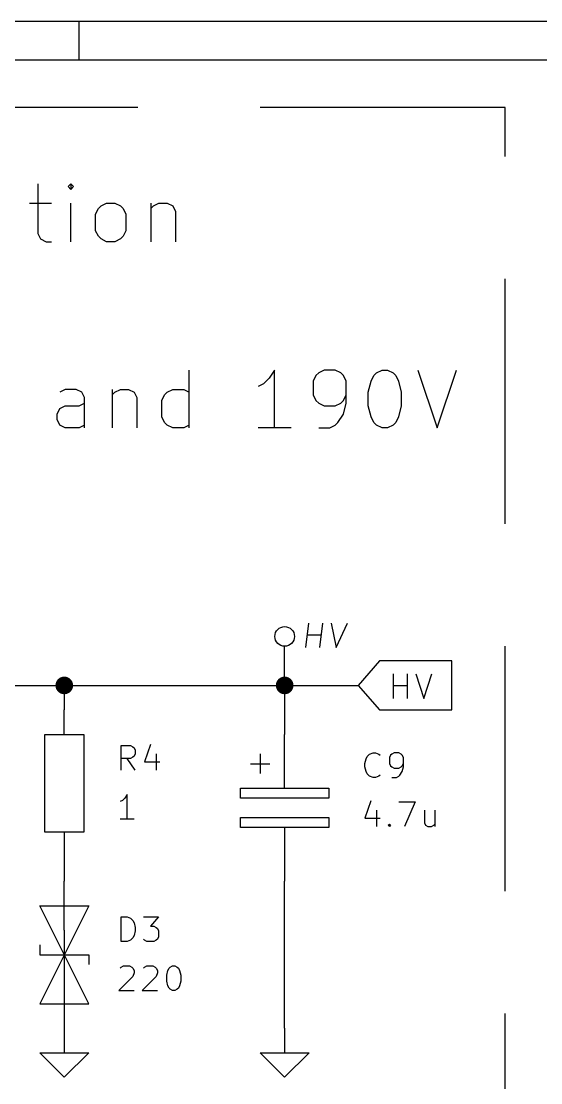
# Model space of a CAD drawing. Extents: x 0.4 to 11.3, y -7.9 to -0.4.
# Drawn here: x 4.212 to 5.273, y -2.561 to -0.394 of the extents above; entities that cross this region are included whole.
import ezdxf

# ---------------------------------------------------------------- set-up
doc = ezdxf.new("R2010")
doc.units = 0
doc.header["$MEASUREMENT"] = 0
doc.linetypes.add('DASHED', pattern=[0.75, 0.5, -0.25])
for name, color, linetype in [('BLUE3', 171, 'CONTINUOUS'), ('CYAN2', 4, 'CONTINUOUS'), ('GRAY1', 251, 'CONTINUOUS'), ('GREEN3', 91, 'CONTINUOUS'), ('RED2', 1, 'CONTINUOUS')]:
    doc.layers.add(name, color=color, linetype=linetype)

msp = doc.modelspace()

# ---------------------------------------------------------------- linework, layer by layer
at = {"layer": 'BLUE3', "linetype": 'DASHED'}
for p, q in [((5.2, -0.57), (0.5, -0.57)), ((5.2, -3.67), (5.2, -0.57))]:
    msp.add_line(p, q, dxfattribs=at)
at = {"layer": 'BLUE3', "linetype": 'CONTINUOUS'}
for p, q in [((4.2458, -0.7258), (4.2458, -0.827)), ((4.3133, -0.7258), (4.3077, -0.7314)), ((4.3077, -0.7314), (4.3133, -0.737)), ((4.319, -0.7314), (4.3133, -0.7258)), ((4.3133, -0.7258), (4.3133, -0.737)), ((4.3133, -0.737), (4.319, -0.7314)), ((4.229, -0.7651), (4.274, -0.7651)), ((4.3133, -0.8439), (4.3133, -0.7651)), ((4.3639, -0.7876), (4.3696, -0.7764)), ((4.3696, -0.7764), (4.3752, -0.7708)), ((4.3752, -0.7708), (4.3864, -0.7651)), ((4.3864, -0.7651), (4.4033, -0.7651)), ((4.4033, -0.7651), (4.4146, -0.7708)), ((4.4146, -0.7708), (4.4202, -0.7764)), ((4.4202, -0.7764), (4.4258, -0.7876)), ((4.4764, -0.7651), (4.4764, -0.8439)), ((4.4764, -0.7764), (4.4821, -0.7708)), ((4.4821, -0.7708), (4.4933, -0.7651)), ((4.4933, -0.7651), (4.5102, -0.7651)), ((4.5102, -0.7651), (4.5214, -0.7708)), ((4.5214, -0.7708), (4.5271, -0.782)), ((4.3639, -0.8214), (4.3639, -0.7876)), ((4.4258, -0.7876), (4.4258, -0.8214)), ((4.5271, -0.782), (4.5271, -0.8439)), ((4.3696, -0.8326), (4.3639, -0.8214)), ((4.4258, -0.8214), (4.4202, -0.8326)), ((4.2458, -0.827), (4.2515, -0.8383)), ((4.2515, -0.8383), (4.2627, -0.8439)), ((4.2627, -0.8439), (4.274, -0.8439)), ((4.3752, -0.8383), (4.3696, -0.8326)), ((4.3864, -0.8439), (4.3752, -0.8383)), ((4.4033, -0.8439), (4.3864, -0.8439)), ((4.4146, -0.8383), (4.4033, -0.8439)), ((4.4202, -0.8326), (4.4146, -0.8383)), ((4.5552, -1.2242), (4.5552, -1.1061)), ((4.7183, -1.1229), (4.707, -1.1342)), ((4.7295, -1.1061), (4.7183, -1.1229)), ((4.7295, -1.2242), (4.7295, -1.1061)), ((4.8139, -1.1173), (4.8083, -1.1286)), ((4.8195, -1.1117), (4.8139, -1.1173)), ((4.8308, -1.1061), (4.8195, -1.1117)), ((4.8533, -1.1061), (4.8308, -1.1061)), ((4.8645, -1.1117), (4.8533, -1.1061)), ((4.8701, -1.1173), (4.8645, -1.1117)), ((4.8758, -1.1286), (4.8701, -1.1173)), ((4.9264, -1.1286), (4.932, -1.1173)), ((4.932, -1.1173), (4.9376, -1.1117)), ((4.9376, -1.1117), (4.9489, -1.1061)), ((4.9489, -1.1061), (4.9601, -1.1061)), ((4.9601, -1.1061), (4.9714, -1.1117)), ((4.9714, -1.1117), (4.977, -1.1173)), ((4.977, -1.1173), (4.9826, -1.1286)), ((5.022, -1.1061), (5.0614, -1.2242)), ((5.0614, -1.2242), (5.1007, -1.1061)), ((4.3021, -1.1454), (4.2908, -1.1511)), ((4.3246, -1.1454), (4.3021, -1.1454)), ((4.3358, -1.1511), (4.3246, -1.1454)), ((4.3977, -1.1454), (4.3977, -1.2242)), ((4.4033, -1.1511), (4.4146, -1.1454)), ((4.4146, -1.1454), (4.4314, -1.1454)), ((4.4314, -1.1454), (4.4427, -1.1511)), ((4.5102, -1.1511), (4.5214, -1.1454)), ((4.5214, -1.1454), (4.5439, -1.1454)), ((4.5439, -1.1454), (4.5552, -1.1511)), ((4.707, -1.1342), (4.6958, -1.1398)), ((4.8083, -1.1286), (4.8083, -1.1567)), ((4.8758, -1.1736), (4.8758, -1.1286)), ((4.9208, -1.1511), (4.9264, -1.1286)), ((4.9826, -1.1286), (4.9882, -1.1511)), ((4.3415, -1.1623), (4.3358, -1.1511)), ((4.3415, -1.2242), (4.3415, -1.1623)), ((4.3977, -1.1567), (4.4033, -1.1511)), ((4.4427, -1.1511), (4.4483, -1.1623)), ((4.4483, -1.1623), (4.4483, -1.2242)), ((4.4989, -1.1679), (4.5046, -1.1567)), ((4.4989, -1.2017), (4.4989, -1.1679)), ((4.5046, -1.1567), (4.5102, -1.1511)), ((4.8083, -1.1567), (4.8139, -1.1679)), ((4.8139, -1.1679), (4.8195, -1.1736)), ((4.8645, -1.1736), (4.8701, -1.1679)), ((4.8701, -1.1679), (4.8758, -1.1567)), ((4.9208, -1.1792), (4.9208, -1.1511)), ((4.9882, -1.1511), (4.9882, -1.1792)), ((4.2852, -1.1961), (4.2908, -1.1848)), ((4.2908, -1.1848), (4.3021, -1.1792)), ((4.3021, -1.1792), (4.3302, -1.1792)), ((4.3302, -1.1792), (4.3415, -1.1736)), ((4.8195, -1.1736), (4.8308, -1.1792)), ((4.8308, -1.1792), (4.8533, -1.1792)), ((4.8533, -1.1792), (4.8645, -1.1736)), ((4.8701, -1.1961), (4.8758, -1.1736)), ((4.9264, -1.2017), (4.9208, -1.1792)), ((4.9882, -1.1792), (4.9826, -1.2017)), ((4.2852, -1.2073), (4.2852, -1.1961)), ((4.2908, -1.2186), (4.2852, -1.2073)), ((4.5046, -1.2129), (4.4989, -1.2017)), ((4.5102, -1.2186), (4.5046, -1.2129)), ((4.8533, -1.2186), (4.8589, -1.2129)), ((4.8589, -1.2129), (4.8701, -1.1961)), ((4.932, -1.2129), (4.9264, -1.2017)), ((4.9376, -1.2186), (4.932, -1.2129)), ((4.977, -1.2129), (4.9714, -1.2186)), ((4.9826, -1.2017), (4.977, -1.2129)), ((4.3021, -1.2242), (4.2908, -1.2186)), ((4.3302, -1.2242), (4.3021, -1.2242)), ((4.3415, -1.2186), (4.3302, -1.2242)), ((4.5214, -1.2242), (4.5102, -1.2186)), ((4.5439, -1.2242), (4.5214, -1.2242)), ((4.5552, -1.2186), (4.5439, -1.2242)), ((4.7633, -1.2242), (4.6958, -1.2242)), ((4.8195, -1.2242), (4.842, -1.2242)), ((4.842, -1.2242), (4.8533, -1.2186)), ((4.9489, -1.2242), (4.9376, -1.2186)), ((4.9601, -1.2242), (4.9489, -1.2242)), ((4.9714, -1.2186), (4.9601, -1.2242))]:
    msp.add_line(p, q, dxfattribs=at)
at = {"layer": 'CYAN2', "linetype": 'CONTINUOUS'}
for p, q in [((4.4163, -1.9228), (4.4163, -1.8728)), ((4.4163, -1.8728), (4.4353, -1.8728)), ((4.4353, -1.8728), (4.4401, -1.8752)), ((4.4401, -1.8752), (4.4425, -1.8776)), ((4.4425, -1.8776), (4.4449, -1.8823)), ((4.4449, -1.8823), (4.4449, -1.8895)), ((4.4758, -1.8704), (4.4639, -1.9061)), ((4.4353, -1.899), (4.4163, -1.899)), ((4.4449, -1.9228), (4.4282, -1.899)), ((4.4401, -1.8966), (4.4353, -1.899)), ((4.4425, -1.8942), (4.4401, -1.8966)), ((4.4449, -1.8895), (4.4425, -1.8942)), ((4.4639, -1.9061), (4.4949, -1.9061)), ((4.4877, -1.8895), (4.4877, -1.9228)), ((4.9139, -1.9092), (4.9163, -1.8997)), ((4.9163, -1.8997), (4.9187, -1.8949)), ((4.9187, -1.8949), (4.9234, -1.8902)), ((4.9234, -1.8902), (4.9306, -1.8878)), ((4.9306, -1.8878), (4.9353, -1.8878)), ((4.9353, -1.8878), (4.9425, -1.8902)), ((4.9425, -1.8902), (4.9449, -1.8926)), ((4.9663, -1.8926), (4.9639, -1.8973)), ((4.9639, -1.8973), (4.9639, -1.9092)), ((4.9687, -1.8902), (4.9663, -1.8926)), ((4.9734, -1.8878), (4.9687, -1.8902)), ((4.9829, -1.8878), (4.9734, -1.8878)), ((4.9877, -1.8902), (4.9829, -1.8878)), ((4.9901, -1.8926), (4.9877, -1.8902)), ((4.9925, -1.8973), (4.9901, -1.8926)), ((4.9925, -1.9164), (4.9925, -1.8973)), ((4.9139, -1.9164), (4.9139, -1.9092)), ((4.9163, -1.9259), (4.9139, -1.9164)), ((4.9187, -1.9307), (4.9163, -1.9259)), ((4.9639, -1.9092), (4.9663, -1.914)), ((4.9663, -1.914), (4.9687, -1.9164)), ((4.9687, -1.9164), (4.9734, -1.9188)), ((4.9734, -1.9188), (4.9829, -1.9188)), ((4.9829, -1.9188), (4.9877, -1.9164)), ((4.9853, -1.933), (4.9901, -1.9259)), ((4.9877, -1.9164), (4.9901, -1.914)), ((4.9901, -1.914), (4.9925, -1.9092)), ((4.9901, -1.9259), (4.9925, -1.9164)), ((4.9234, -1.9354), (4.9187, -1.9307)), ((4.9306, -1.9378), (4.9234, -1.9354)), ((4.9353, -1.9378), (4.9306, -1.9378)), ((4.9425, -1.9354), (4.9353, -1.9378)), ((4.9449, -1.933), (4.9425, -1.9354)), ((4.9687, -1.9378), (4.9782, -1.9378)), ((4.9782, -1.9378), (4.9829, -1.9354)), ((4.9829, -1.9354), (4.9853, -1.933)), ((4.4187, -1.9847), (4.4139, -1.9871)), ((4.4234, -1.9799), (4.4187, -1.9847)), ((4.4282, -1.9728), (4.4234, -1.9799)), ((4.4282, -2.0228), (4.4282, -1.9728)), ((4.9258, -1.9854), (4.9139, -2.0211)), ((4.9829, -1.9878), (5.0163, -1.9878)), ((5.0163, -1.9878), (4.9949, -2.0378)), ((4.9377, -2.0045), (4.9377, -2.0378)), ((5.0353, -2.0045), (5.0353, -2.0307)), ((5.0568, -2.0045), (5.0568, -2.0378)), ((4.4425, -2.0228), (4.4139, -2.0228)), ((4.9139, -2.0211), (4.9449, -2.0211)), ((4.9615, -2.0354), (4.9639, -2.033)), ((4.9639, -2.0378), (4.9615, -2.0354)), ((4.9639, -2.033), (4.9663, -2.0354)), ((4.9639, -2.033), (4.9639, -2.0378)), ((4.9663, -2.0354), (4.9639, -2.0378)), ((5.0353, -2.0307), (5.0377, -2.0354)), ((5.0377, -2.0354), (5.0425, -2.0378)), ((5.0496, -2.0378), (5.0544, -2.0354)), ((5.0544, -2.0354), (5.0568, -2.033)), ((5.0425, -2.0378), (5.0496, -2.0378)), ((4.4163, -2.2728), (4.4163, -2.2228)), ((4.4163, -2.2228), (4.4282, -2.2228)), ((4.4163, -2.2728), (4.4163, -2.2228)), ((4.4163, -2.2228), (4.4282, -2.2228)), ((4.4282, -2.2228), (4.4353, -2.2252)), ((4.4282, -2.2228), (4.4353, -2.2252)), ((4.4353, -2.2252), (4.4401, -2.2299)), ((4.4353, -2.2252), (4.4401, -2.2299)), ((4.4401, -2.2299), (4.4425, -2.2347)), ((4.4401, -2.2299), (4.4425, -2.2347)), ((4.4615, -2.2228), (4.4925, -2.2228)), ((4.4615, -2.2228), (4.4925, -2.2228)), ((4.4925, -2.2228), (4.4758, -2.2418)), ((4.4925, -2.2228), (4.4758, -2.2418)), ((4.4425, -2.2347), (4.4449, -2.2442)), ((4.4425, -2.2347), (4.4449, -2.2442)), ((4.4449, -2.2514), (4.4425, -2.2609)), ((4.4449, -2.2514), (4.4425, -2.2609)), ((4.4449, -2.2442), (4.4449, -2.2514)), ((4.4449, -2.2442), (4.4449, -2.2514)), ((4.4758, -2.2418), (4.4829, -2.2418)), ((4.4758, -2.2418), (4.4829, -2.2418)), ((4.4829, -2.2418), (4.4877, -2.2442)), ((4.4829, -2.2418), (4.4877, -2.2442)), ((4.4877, -2.2442), (4.4901, -2.2466)), ((4.4877, -2.2442), (4.4901, -2.2466)), ((4.4901, -2.2466), (4.4925, -2.2514)), ((4.4901, -2.2466), (4.4925, -2.2514)), ((4.4925, -2.2514), (4.4925, -2.2633)), ((4.4925, -2.2514), (4.4925, -2.2633)), ((4.4282, -2.2728), (4.4163, -2.2728)), ((4.4282, -2.2728), (4.4163, -2.2728)), ((4.4353, -2.2704), (4.4282, -2.2728)), ((4.4353, -2.2704), (4.4282, -2.2728)), ((4.4401, -2.2657), (4.4353, -2.2704)), ((4.4401, -2.2657), (4.4353, -2.2704)), ((4.4425, -2.2609), (4.4401, -2.2657)), ((4.4425, -2.2609), (4.4401, -2.2657)), ((4.4639, -2.2704), (4.4615, -2.268)), ((4.4639, -2.2704), (4.4615, -2.268)), ((4.4687, -2.2728), (4.4639, -2.2704)), ((4.4687, -2.2728), (4.4639, -2.2704)), ((4.4829, -2.2728), (4.4687, -2.2728)), ((4.4829, -2.2728), (4.4687, -2.2728)), ((4.4877, -2.2704), (4.4829, -2.2728)), ((4.4877, -2.2704), (4.4829, -2.2728)), ((4.4901, -2.268), (4.4877, -2.2704)), ((4.4901, -2.268), (4.4877, -2.2704)), ((4.4925, -2.2633), (4.4901, -2.268)), ((4.4925, -2.2633), (4.4901, -2.268)), ((4.4139, -2.3276), (4.4163, -2.3252)), ((4.4139, -2.3276), (4.4163, -2.3252)), ((4.4163, -2.3252), (4.421, -2.3228)), ((4.4163, -2.3252), (4.421, -2.3228)), ((4.421, -2.3228), (4.4329, -2.3228)), ((4.421, -2.3228), (4.4329, -2.3228)), ((4.4329, -2.3228), (4.4377, -2.3252)), ((4.4329, -2.3228), (4.4377, -2.3252)), ((4.4377, -2.3252), (4.4401, -2.3276)), ((4.4377, -2.3252), (4.4401, -2.3276)), ((4.4401, -2.3276), (4.4425, -2.3323)), ((4.4401, -2.3276), (4.4425, -2.3323)), ((4.4425, -2.3371), (4.4401, -2.3442)), ((4.4425, -2.3371), (4.4401, -2.3442)), ((4.4425, -2.3323), (4.4425, -2.3371)), ((4.4425, -2.3323), (4.4425, -2.3371)), ((4.4615, -2.3276), (4.4639, -2.3252)), ((4.4615, -2.3276), (4.4639, -2.3252)), ((4.4639, -2.3252), (4.4687, -2.3228)), ((4.4639, -2.3252), (4.4687, -2.3228)), ((4.4687, -2.3228), (4.4806, -2.3228)), ((4.4687, -2.3228), (4.4806, -2.3228)), ((4.4806, -2.3228), (4.4853, -2.3252)), ((4.4806, -2.3228), (4.4853, -2.3252)), ((4.4853, -2.3252), (4.4877, -2.3276)), ((4.4853, -2.3252), (4.4877, -2.3276)), ((4.4877, -2.3276), (4.4901, -2.3323)), ((4.4877, -2.3276), (4.4901, -2.3323)), ((4.4901, -2.3371), (4.4877, -2.3442)), ((4.4901, -2.3371), (4.4877, -2.3442)), ((4.4901, -2.3323), (4.4901, -2.3371)), ((4.4901, -2.3323), (4.4901, -2.3371)), ((4.5091, -2.3418), (4.5115, -2.3323)), ((4.5091, -2.3418), (4.5115, -2.3323)), ((4.5115, -2.3323), (4.5139, -2.3276)), ((4.5115, -2.3323), (4.5139, -2.3276)), ((4.5139, -2.3276), (4.5163, -2.3252)), ((4.5139, -2.3276), (4.5163, -2.3252)), ((4.5163, -2.3252), (4.521, -2.3228)), ((4.5163, -2.3252), (4.521, -2.3228)), ((4.521, -2.3228), (4.5258, -2.3228)), ((4.521, -2.3228), (4.5258, -2.3228)), ((4.5258, -2.3228), (4.5306, -2.3252)), ((4.5258, -2.3228), (4.5306, -2.3252)), ((4.5306, -2.3252), (4.5329, -2.3276)), ((4.5306, -2.3252), (4.5329, -2.3276)), ((4.5329, -2.3276), (4.5353, -2.3323)), ((4.5329, -2.3276), (4.5353, -2.3323)), ((4.5353, -2.3323), (4.5377, -2.3418)), ((4.5353, -2.3323), (4.5377, -2.3418)), ((4.4401, -2.3442), (4.4115, -2.3728)), ((4.4401, -2.3442), (4.4115, -2.3728)), ((4.4877, -2.3442), (4.4591, -2.3728)), ((4.4877, -2.3442), (4.4591, -2.3728)), ((4.5091, -2.3537), (4.5091, -2.3418)), ((4.5091, -2.3537), (4.5091, -2.3418)), ((4.5115, -2.3633), (4.5091, -2.3537)), ((4.5115, -2.3633), (4.5091, -2.3537)), ((4.5377, -2.3537), (4.5353, -2.3633)), ((4.5377, -2.3537), (4.5353, -2.3633)), ((4.5377, -2.3418), (4.5377, -2.3537)), ((4.5377, -2.3418), (4.5377, -2.3537)), ((4.4115, -2.3728), (4.4425, -2.3728)), ((4.4115, -2.3728), (4.4425, -2.3728)), ((4.4591, -2.3728), (4.4901, -2.3728)), ((4.4591, -2.3728), (4.4901, -2.3728)), ((4.5139, -2.368), (4.5115, -2.3633)), ((4.5139, -2.368), (4.5115, -2.3633)), ((4.5163, -2.3704), (4.5139, -2.368)), ((4.5163, -2.3704), (4.5139, -2.368)), ((4.521, -2.3728), (4.5163, -2.3704)), ((4.521, -2.3728), (4.5163, -2.3704)), ((4.5258, -2.3728), (4.521, -2.3728)), ((4.5258, -2.3728), (4.521, -2.3728)), ((4.5306, -2.3704), (4.5258, -2.3728)), ((4.5306, -2.3704), (4.5258, -2.3728)), ((4.5329, -2.368), (4.5306, -2.3704)), ((4.5329, -2.368), (4.5306, -2.3704)), ((4.5353, -2.3633), (4.5329, -2.368)), ((4.5353, -2.3633), (4.5329, -2.368))]:
    msp.add_line(p, q, dxfattribs=at)
at = {"layer": 'GRAY1', "linetype": 'CONTINUOUS'}
for p, q in [((4.7932, -1.6728), (4.7995, -1.6228)), ((4.8218, -1.6728), (4.828, -1.6228)), ((4.8447, -1.6228), (4.8551, -1.6728)), ((4.8551, -1.6728), (4.878, -1.6228)), ((4.7965, -1.6466), (4.8251, -1.6466)), ((4.75, -1.75), (4.75, -1.67))]:
    msp.add_line(p, q, dxfattribs=at)
at = {"layer": 'GRAY1'}
msp.add_circle((4.75, -1.65), 0.02, dxfattribs=at)
at = {"layer": 'GREEN3', "linetype": 'CONTINUOUS'}
for p, q in [((3.9, -1.75), (4.3, -1.75)), ((4.3, -1.75), (4.75, -1.75)), ((4.3, -1.75), (4.3, -1.8)), ((4.75, -1.75), (4.75, -1.85)), ((4.75, -1.75), (4.9, -1.75)), ((4.3, -2.1), (4.3, -2.15)), ((4.75, -2.45), (4.75, -2.15))]:
    msp.add_line(p, q, dxfattribs=at)
at = {"layer": 'GREEN3', "const_width": 0.018}
for points in [[(4.291, -1.75, 1), (4.309, -1.75, 1)], [(4.741, -1.75, 1), (4.759, -1.75, 1)]]:
    msp.add_lwpolyline(points, format="xyb", close=True, dxfattribs=at)
at = {"layer": 'RED2', "linetype": 'CONTINUOUS'}
for p, q in [((0.3937, -0.3937), (11.2993, -0.3937)), ((4.3307, -0.4724), (4.3307, -0.3937)), ((0.4724, -0.4724), (11.2206, -0.4724)), ((4.9438, -1.7), (4.9, -1.75)), ((5.0915, -1.7), (4.9438, -1.7)), ((5.0915, -1.75), (5.0915, -1.7)), ((4.9723, -1.7764), (4.9723, -1.7264)), ((5.0008, -1.7764), (5.0008, -1.7264)), ((5.0175, -1.7264), (5.0342, -1.7764)), ((5.0342, -1.7764), (5.0508, -1.7264)), ((4.9, -1.75), (4.9438, -1.8)), ((4.9723, -1.7502), (5.0008, -1.7502)), ((5.0915, -1.8), (5.0915, -1.75)), ((4.3, -1.85), (4.3, -1.8)), ((4.9438, -1.8), (5.0915, -1.8)), ((4.26, -2.05), (4.26, -1.85)), ((4.26, -1.85), (4.34, -1.85)), ((4.34, -1.85), (4.34, -2.05)), ((4.75, -1.96), (4.75, -1.85)), ((4.7, -1.89), (4.7, -1.93)), ((4.68, -1.91), (4.72, -1.91)), ((4.66, -1.98), (4.66, -1.96)), ((4.66, -1.96), (4.84, -1.96)), ((4.84, -1.96), (4.84, -1.98)), ((4.84, -1.98), (4.66, -1.98)), ((4.66, -2.04), (4.66, -2.02)), ((4.66, -2.02), (4.84, -2.02)), ((4.84, -2.02), (4.84, -2.04)), ((4.34, -2.05), (4.26, -2.05)), ((4.3, -2.05), (4.3, -2.1)), ((4.84, -2.04), (4.66, -2.04)), ((4.75, -2.04), (4.75, -2.15)), ((4.3, -2.25), (4.3, -2.15)), ((4.3, -2.25), (4.3, -2.15)), ((4.35, -2.4), (4.25, -2.2)), ((4.25, -2.2), (4.35, -2.2)), ((4.35, -2.2), (4.25, -2.4)), ((4.3, -2.25), (4.3, -2.35)), ((4.25, -2.28), (4.25, -2.3)), ((4.25, -2.3), (4.35, -2.3)), ((4.35, -2.3), (4.35, -2.32)), ((4.3, -2.35), (4.3, -2.45)), ((4.3, -2.35), (4.3, -2.45)), ((4.25, -2.4), (4.35, -2.4)), ((4.3, -2.45), (4.3, -2.5)), ((4.75, -2.45), (4.75, -2.5)), ((4.3, -2.55), (4.25, -2.5)), ((4.25, -2.5), (4.3, -2.5)), ((4.3, -2.5), (4.35, -2.5)), ((4.35, -2.5), (4.3, -2.55)), ((4.75, -2.55), (4.7, -2.5)), ((4.7, -2.5), (4.75, -2.5)), ((4.75, -2.5), (4.8, -2.5)), ((4.8, -2.5), (4.75, -2.55))]:
    msp.add_line(p, q, dxfattribs=at)

doc.saveas('drawing.dxf')
